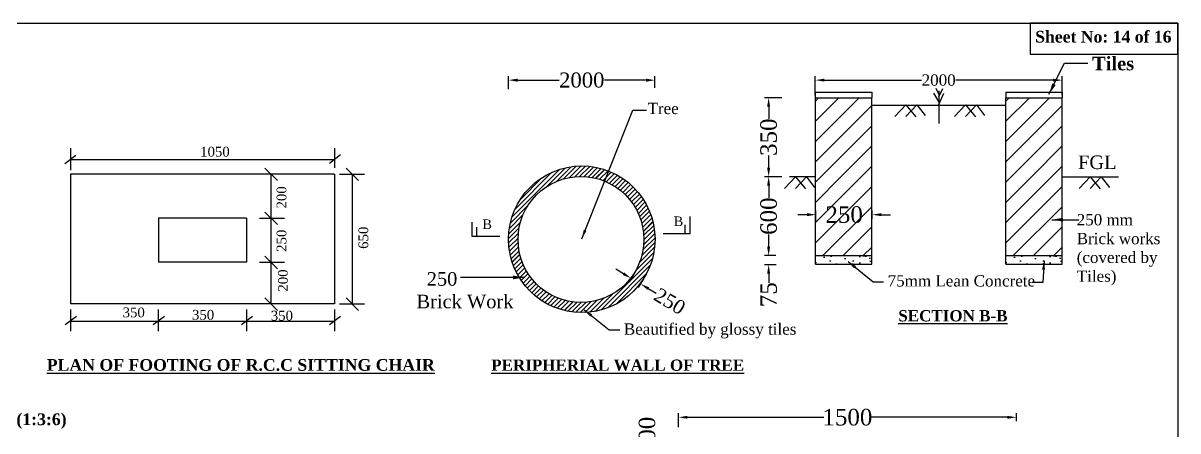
# Model space of a CAD drawing. Header units: metres. Extents: x -2434 to 11656, y -15288 to 8109.
# Drawn here: x 2741.2 to 2843.7, y -13494.5 to -13458.3 of the extents above; entities that cross this region are included whole.
import ezdxf

# ---------------------------------------------------------------- set-up
doc = ezdxf.new("R2010")
doc.units = ezdxf.units.M
doc.layers.add('sheet', color=1, linetype='Continuous', lineweight=15)
doc.styles.add('dim', font='isocp.shx')
doc.styles.get("Standard").update_dxf_attribs({"font": 'times.ttf'})
doc.dimstyles.new('Copy of STANDARD', dxfattribs={"dimtxt": 0.5, "dimasz": 0.4075, "dimexe": 0.364, "dimexo": 0.219, "dimgap": 0.09, "dimtad": 0, "dimdec": 0, "dimlfac": 1000, "dimzin": 0, "dimdsep": 46, "dimtxsty": 'Standard', "dimcen": 0.09, "dimclre": 256, "dimadec": 0, "dimazin": 0, "dimtfac": 1, "dimtdec": 0, "dimtofl": 0, "dimtmove": 0, "dimatfit": 3, "dimfxl": 1, "dimtolj": 1, "dimtzin": 0, "dimlwd": -1, "dimarcsym": 0})
doc.dimstyles.get("Standard").update_dxf_attribs({"dimtxt": 0.5, "dimasz": 0.4075, "dimexe": 0.364, "dimexo": 0.219, "dimgap": 0.09, "dimtad": 0, "dimdec": 0, "dimlfac": 1000, "dimzin": 0, "dimdsep": 46, "dimtxsty": 'Standard', "dimcen": 0.09, "dimadec": 0, "dimazin": 0, "dimtfac": 1, "dimtdec": 0, "dimtofl": 0, "dimtmove": 0, "dimatfit": 3, "dimfxl": 1, "dimtolj": 1, "dimtzin": 0, "dimarcsym": 0})
doc.dimstyles.new('STANDARD$0', dxfattribs={"dimscale": 0, "dimtxt": 8, "dimasz": 8, "dimexe": 4, "dimexo": 0, "dimgap": 2, "dimtad": 1, "dimdec": 0, "dimzin": 0, "dimdsep": 46, "dimtxsty": 'dim', "dimblk": 'DOTSMALL', "dimcen": 1, "dimclrd": 6, "dimclre": 6, "dimclrt": 256, "dimadec": 0, "dimazin": 0, "dimtfac": 1, "dimtdec": 0, "dimtix": 1, "dimtofl": 0, "dimtmove": 1, "dimatfit": 3, "dimldrblk": 'DOTSMALL', "dimfxl": 6, "dimtolj": 1, "dimtzin": 0, "dimarcsym": 0})
pattern_1 = [(45, (363.9731, -13340.808), (-0.8980256, 0.8980256), [])]
pattern_2 = [(45, (380.8777, -13340.808), (-0.8980256, 0.8980256), [])]

# ---------------------------------------------------------------- blocks, each defined once
blk = doc.blocks.new('*D663')
at = {"layer": 'Defpoints', "color": 0, "lineweight": -3}
for p in [(2797.96, -13497.57), (2796.58, -13500.57), (2797.96, -13500.57)]:
    blk.add_point(p, dxfattribs=at)
at = {"layer": 'sheet', "color": 0, "lineweight": -2}
for p, q in [((2796.58, -13497.57), (2796.58, -13496.41)), ((2797.75, -13497.57), (2796.21, -13497.57)), ((2796.58, -13499.77), (2796.58, -13498.37)), ((2797.75, -13500.57), (2796.21, -13500.57))]:
    blk.add_line(p, q, dxfattribs=at)
at = {"layer": 'sheet', "color": 0, "lineweight": -3}
for points in [[(2796.44, -13498.37), (2796.71, -13498.37), (2796.58, -13497.57)], [(2796.44, -13499.77), (2796.71, -13499.77), (2796.58, -13500.57)]]:
    blk.add_solid(points, dxfattribs=at)
at = {"layer": 'sheet', "color": 0, "lineweight": -3, "insert": (2796.58, -13494.86), "char_height": 0.4, "attachment_point": 5, "rotation": 90}
blk.add_mtext('\\A1;{\\H3.667x;100}', dxfattribs=at)
blk = doc.blocks.new('*D667')
at = {"layer": 'Defpoints', "color": 0, "lineweight": -3}
for p in [(2799.36, -13493.25), (2799.36, -13494.35), (2829.36, -13493.82)]:
    blk.add_point(p, dxfattribs=at)
at = {"layer": 'sheet', "color": 0, "lineweight": -2}
for p, q in [((2799.36, -13494.13), (2799.36, -13492.89)), ((2800.16, -13493.25), (2812.27, -13493.25)), ((2828.56, -13493.25), (2816.45, -13493.25)), ((2829.36, -13493.6), (2829.36, -13492.89))]:
    blk.add_line(p, q, dxfattribs=at)
at = {"layer": 'sheet', "color": 0, "lineweight": -3}
for points in [[(2800.16, -13493.12), (2800.16, -13493.38), (2799.36, -13493.25)], [(2828.56, -13493.12), (2828.56, -13493.38), (2829.36, -13493.25)]]:
    blk.add_solid(points, dxfattribs=at)
at = {"layer": 'sheet', "color": 0, "lineweight": -3, "insert": (2814.36, -13493.25), "char_height": 0.4, "attachment_point": 5}
blk.add_mtext('\\A1;{\\H3.667x;1500}', dxfattribs=at)
blk = doc.blocks.new('*D679')
at = {"layer": 'Defpoints', "color": 0, "lineweight": -3}
for p in [(2808.75, -13464.92), (2807.37, -13471.92), (2808.75, -13471.92)]:
    blk.add_point(p, dxfattribs=at)
at = {"layer": 'sheet', "color": 0, "lineweight": -2}
for p, q in [((2808.53, -13464.92), (2807, -13464.92)), ((2807.37, -13465.72), (2807.37, -13466.79)), ((2807.37, -13471.12), (2807.37, -13470.05)), ((2808.53, -13471.92), (2807, -13471.92))]:
    blk.add_line(p, q, dxfattribs=at)
at = {"layer": 'sheet', "color": 0, "lineweight": -3}
for points in [[(2807.23, -13465.72), (2807.5, -13465.72), (2807.37, -13464.92)], [(2807.23, -13471.12), (2807.5, -13471.12), (2807.37, -13471.92)]]:
    blk.add_solid(points, dxfattribs=at)
at = {"layer": 'sheet', "color": 0, "lineweight": -3, "insert": (2807.37, -13468.42), "char_height": 0.4, "attachment_point": 5, "rotation": 90}
blk.add_mtext('\\A1;{\\H3.667x;350}', dxfattribs=at)
blk = doc.blocks.new('*D680')
at = {"layer": 'Defpoints', "color": 0, "lineweight": -3}
for p in [(2808.75, -13471.92), (2807.37, -13478.92), (2808.22, -13478.92)]:
    blk.add_point(p, dxfattribs=at)
at = {"layer": 'sheet', "color": 0, "lineweight": -2}
for p, q in [((2808.53, -13471.92), (2807, -13471.92)), ((2807.37, -13472.72), (2807.37, -13473.79)), ((2807.37, -13478.12), (2807.37, -13477.05)), ((2808, -13478.92), (2807, -13478.92))]:
    blk.add_line(p, q, dxfattribs=at)
at = {"layer": 'sheet', "color": 0, "lineweight": -3}
for points in [[(2807.23, -13472.72), (2807.5, -13472.72), (2807.37, -13471.92)], [(2807.23, -13478.12), (2807.5, -13478.12), (2807.37, -13478.92)]]:
    blk.add_solid(points, dxfattribs=at)
at = {"layer": 'sheet', "color": 0, "lineweight": -3, "insert": (2807.37, -13475.42), "char_height": 0.4, "attachment_point": 5, "rotation": 90}
blk.add_mtext('\\A1;{\\H3.667x;600}', dxfattribs=at)
blk = doc.blocks.new('*D681')
at = {"layer": 'Defpoints', "color": 0, "lineweight": -3}
for p in [(2816.57, -13475.29), (2811.57, -13476.08), (2816.57, -13475.88)]:
    blk.add_point(p, dxfattribs=at)
at = {"layer": 'sheet', "color": 0, "lineweight": -2}
for p, q in [((2810.77, -13475.29), (2809.97, -13475.29)), ((2811.57, -13475.86), (2811.57, -13474.92)), ((2816.57, -13475.66), (2816.57, -13474.92)), ((2817.37, -13475.29), (2818.17, -13475.29))]:
    blk.add_line(p, q, dxfattribs=at)
at = {"layer": 'sheet', "color": 0, "lineweight": -3}
for points in [[(2810.77, -13475.15), (2810.77, -13475.42), (2811.57, -13475.29)], [(2817.37, -13475.15), (2817.37, -13475.42), (2816.57, -13475.29)]]:
    blk.add_solid(points, dxfattribs=at)
at = {"layer": 'sheet', "color": 0, "lineweight": -3, "insert": (2814.07, -13475.29), "char_height": 0.4, "attachment_point": 5}
blk.add_mtext('\\A1;{\\H3.667x;250}', dxfattribs=at)
blk = doc.blocks.new('*D682')
at = {"layer": 'Defpoints', "color": 0, "lineweight": -3}
for p in [(2784.28, -13463.36), (2784.28, -13464.37), (2797.28, -13464.26)]:
    blk.add_point(p, dxfattribs=at)
at = {"layer": 'sheet', "color": 0, "lineweight": -2}
for p, q in [((2784.28, -13464.15), (2784.28, -13463)), ((2797.28, -13464.04), (2797.28, -13463)), ((2785.08, -13463.36), (2788.78, -13463.36)), ((2796.48, -13463.36), (2792.79, -13463.36))]:
    blk.add_line(p, q, dxfattribs=at)
at = {"layer": 'sheet', "color": 0, "lineweight": -3}
for points in [[(2785.08, -13463.23), (2785.08, -13463.5), (2784.28, -13463.36)], [(2796.48, -13463.23), (2796.48, -13463.5), (2797.28, -13463.36)]]:
    blk.add_solid(points, dxfattribs=at)
at = {"layer": 'sheet', "color": 0, "lineweight": -3, "insert": (2790.78, -13463.36), "char_height": 0.4, "attachment_point": 5}
blk.add_mtext('\\A1;{\\H3.333x;2000}', dxfattribs=at)
blk = doc.blocks.new('*D683')
at = {"layer": 'Defpoints', "color": 0, "lineweight": -3}
for p in [(2808.22, -13478.92), (2807.37, -13479.72), (2808.26, -13479.72)]:
    blk.add_point(p, dxfattribs=at)
at = {"layer": 'sheet', "color": 0, "lineweight": -2}
for p, q in [((2807.37, -13478.12), (2807.37, -13477.32)), ((2808, -13478.92), (2807, -13478.92)), ((2808.04, -13479.72), (2807, -13479.72)), ((2807.37, -13480.52), (2807.37, -13481.32))]:
    blk.add_line(p, q, dxfattribs=at)
at = {"layer": 'sheet', "color": 0, "lineweight": -3}
for points in [[(2807.23, -13478.12), (2807.5, -13478.12), (2807.37, -13478.92)], [(2807.23, -13480.52), (2807.5, -13480.52), (2807.37, -13479.72)]]:
    blk.add_solid(points, dxfattribs=at)
at = {"layer": 'sheet', "color": 0, "lineweight": -3, "insert": (2807.37, -13482.38), "char_height": 0.4, "attachment_point": 5, "rotation": 90}
blk.add_mtext('\\A1;{\\H3.667x;75}', dxfattribs=at)
blk = doc.blocks.new('*D684')
at = {"layer": 'Defpoints', "color": 0, "lineweight": -3}
for p in [(2833.42, -13463.36), (2811.51, -13464.92), (2833.42, -13464.92)]:
    blk.add_point(p, dxfattribs=at)
at = {"layer": 'sheet', "color": 0, "lineweight": -2}
for p, q in [((2811.51, -13464.7), (2811.51, -13463)), ((2833.42, -13464.7), (2833.42, -13463)), ((2812.31, -13463.36), (2820.94, -13463.36)), ((2832.62, -13463.36), (2823.99, -13463.36))]:
    blk.add_line(p, q, dxfattribs=at)
at = {"layer": 'sheet', "color": 0, "lineweight": -3}
for points in [[(2812.31, -13463.23), (2812.31, -13463.49), (2811.51, -13463.36)], [(2832.62, -13463.23), (2832.62, -13463.49), (2833.42, -13463.36)]]:
    blk.add_solid(points, dxfattribs=at)
at = {"layer": 'sheet', "color": 0, "lineweight": -3, "insert": (2822.46, -13463.36), "char_height": 0.4, "attachment_point": 5}
blk.add_mtext('\\A1;{\\H2.5x;2000}', dxfattribs=at)
blk = doc.blocks.new('*D687')
at = {"layer": 'Defpoints', "color": 0, "lineweight": -3}
for p in [(2795.54, -13480.3), (2795.99, -13481.42), (2796.37, -13480.79)]:
    blk.add_point(p, dxfattribs=at)
at = {"layer": 'sheet', "color": 0, "lineweight": -2}
for p, q in [((2794.47, -13480.52), (2793.79, -13480.11)), ((2795.43, -13480.49), (2794.98, -13481.24)), ((2796.26, -13480.98), (2795.8, -13481.74)), ((2796.68, -13481.83), (2797.37, -13482.24))]:
    blk.add_line(p, q, dxfattribs=at)
at = {"layer": 'sheet', "color": 0, "lineweight": -3}
for points in [[(2794.54, -13480.41), (2794.41, -13480.63), (2795.16, -13480.93)], [(2796.75, -13481.72), (2796.61, -13481.95), (2795.99, -13481.42)]]:
    blk.add_solid(points, dxfattribs=at)
at = {"layer": 'sheet', "color": 0, "lineweight": -3, "insert": (2798.59, -13482.97), "char_height": 0.4, "attachment_point": 5, "rotation": 329.2235}
blk.add_mtext('\\A1;{\\H3.125x;250}', dxfattribs=at)

msp = doc.modelspace()

# ---------------------------------------------------------------- hatches: boundary and pattern name
at = {"lineweight": -3, "ltscale": 0.2}
h = msp.add_hatch(dxfattribs=at)
h.set_pattern_fill('ANSI31', color=0, scale=10, style=0)
h.set_pattern_definition([(45, (3284.404, -13024.56), (-22.4506, 22.4506), [])])
h.paths.add_polyline_path([(2784.282683, -13477.464877, 1), (2797.282683, -13477.464877, 1)])
h.paths.add_polyline_path([(2785.123565, -13477.483211, -1), (2796.298798, -13477.483211, -1)], flags=16)
h = msp.add_hatch(dxfattribs=at)
h.set_pattern_fill('ANSI31', color=0, scale=2, style=0)
h.set_pattern_definition([(45, (3284.4037, -13024.559), (-4.49013, 4.49013), [])])
h.paths.add_polyline_path([(2797.282683, -13477.464877, 1), (2784.282683, -13477.464877, 1)])
h.paths.add_polyline_path([(2796.298798, -13477.483211, -1), (2785.123565, -13477.483211, -1)], flags=16)
h = msp.add_hatch(dxfattribs=at)
h.set_pattern_fill('ANSI31', color=0, scale=0.09, style=0)
h.set_pattern_definition([(45, (3284.40367, -13024.5591), (-0.20205576, 0.20205576), [])])
h.paths.add_polyline_path([(2784.282683, -13477.464877, 1), (2797.282683, -13477.464877, 1)])
h.paths.add_polyline_path([(2785.123565, -13477.483211, -1), (2796.298798, -13477.483211, -1)], flags=16)
at = {"layer": 'sheet', "lineweight": -3}
h = msp.add_hatch(dxfattribs=at)
h.set_pattern_fill('ANSI31', color=0, scale=0.4, style=0)
h.set_pattern_definition(pattern_1)
h.paths.add_polyline_path([(2811.512686, -13464.919514), (2811.512686, -13471.919514), (2816.512686, -13471.919514), (2816.512686, -13464.919514)])
h = msp.add_hatch(dxfattribs=at)
h.set_pattern_fill('ANSI31', color=0, scale=0.4, style=0)
h.set_pattern_definition(pattern_2)
h.paths.add_polyline_path([(2828.417218, -13464.919514), (2828.417218, -13471.919514), (2833.417218, -13471.919514), (2833.417218, -13464.919514)])
h = msp.add_hatch(dxfattribs=at)
h.set_pattern_fill('ANSI31', color=0, scale=0.4, style=0)
h.set_pattern_definition(pattern_1)
h.paths.add_polyline_path([(2812.350179, -13476.494664), (2815.675193, -13476.494664), (2815.675193, -13478.186844), (2812.350179, -13478.186844)], flags=24)
h.paths.add_polyline_path([(2811.512686, -13478.919514), (2816.512686, -13478.919514), (2816.512686, -13471.919514), (2811.512686, -13471.919514)])
h = msp.add_hatch(dxfattribs=at)
h.set_pattern_fill('ANSI31', color=0, scale=0.4, style=0)
h.set_pattern_definition(pattern_2)
h.paths.add_polyline_path([(2829.254712, -13476.494664), (2832.579725, -13476.494664), (2832.579725, -13478.186844), (2829.254712, -13478.186844)], flags=24)
h.paths.add_polyline_path([(2828.417218, -13478.919514), (2833.417218, -13478.919514), (2833.417218, -13471.919514), (2828.417218, -13471.919514)])
h = msp.add_hatch(dxfattribs=at)
h.set_pattern_fill('AR-CONC', color=0, scale=0.01, style=0)
h.set_pattern_definition([(50, (363.9731, -13340.808), (1.8218467, -0.1593909), [0.1905, -2.0955]), (355, (363.9731, -13340.808), (-0.3524283, 1.9105664), [0.1524, -1.6764]), (100.451, (364.125, -13340.8213), (1.469425, 1.7511669), [0.1619, -1.7809]), (46.1842, (363.9731, -13340.3), (2.7107904, -0.4204233), [0.28575, -3.14325]), (96.6356, (364.199, -13340.335), (2.3740423, 2.4742556), [0.24285, -2.67135]), (351.184, (363.973, -13340.3), (2.374046, 2.4742512), [0.2286, -2.5146]), (21, (364.2271, -13340.427), (1.5161488, -1.0226552), [0.1905, -2.0955]), (326, (364.2271, -13340.427), (0.6180203, 1.8418797), [0.1524, -1.6764]), (71.4514, (364.3535, -13340.5122), (2.1341649, 0.8192286), [0.1619, -1.7809]), (37.5, (363.9731, -13340.808), (0.03088603, 0.84555039), [0, -1.65608, 0, -1.7018, 0, -1.68275]), (7.5, (363.9731, -13340.808), (0.66819663, 1.00180575), [0, -0.97028, 0, -1.61798, 0, -0.64135]), (327.5, (363.4067, -13340.808), (1.35590595, -0.05728744), [0, -0.635, 0, -1.9812, 0, -2.6289]), (317.5, (363.1527, -13340.808), (1.4812918, 0.2542649), [0, -0.8255, 0, -1.31572, 0, -1.8669])])
h.paths.add_polyline_path([(2811.512686, -13479.669514), (2816.512686, -13479.669514), (2816.512686, -13478.919514), (2811.512686, -13478.919514)])
h = msp.add_hatch(dxfattribs=at)
h.set_pattern_fill('AR-CONC', color=0, scale=0.01, style=0)
h.set_pattern_definition([(50, (380.8777, -13340.808), (1.8218467, -0.1593909), [0.1905, -2.0955]), (355, (380.8777, -13340.808), (-0.3524283, 1.9105664), [0.1524, -1.6764]), (100.451, (381.0295, -13340.8213), (1.469425, 1.7511669), [0.1619, -1.7809]), (46.1842, (380.8777, -13340.3), (2.7107904, -0.4204233), [0.28575, -3.14325]), (96.6356, (381.1035, -13340.335), (2.3740423, 2.4742556), [0.24285, -2.67135]), (351.184, (380.8777, -13340.3), (2.374046, 2.4742512), [0.2286, -2.5146]), (21, (381.1317, -13340.427), (1.5161488, -1.0226552), [0.1905, -2.0955]), (326, (381.1317, -13340.427), (0.6180203, 1.8418797), [0.1524, -1.6764]), (71.4514, (381.258, -13340.5122), (2.1341649, 0.8192286), [0.1619, -1.7809]), (37.5, (380.87765, -13340.808), (0.03088603, 0.84555039), [0, -1.65608, 0, -1.7018, 0, -1.68275]), (7.5, (380.87765, -13340.808), (0.66819663, 1.00180575), [0, -0.97028, 0, -1.61798, 0, -0.64135]), (327.5, (380.3112, -13340.808), (1.35590595, -0.05728744), [0, -0.635, 0, -1.9812, 0, -2.6289]), (317.5, (380.0572, -13340.808), (1.4812918, 0.2542649), [0, -0.8255, 0, -1.31572, 0, -1.8669])])
h.paths.add_polyline_path([(2828.417218, -13479.669514), (2833.417218, -13479.669514), (2833.417218, -13478.919514), (2828.417218, -13478.919514)])

# ---------------------------------------------------------------- linework, layer by layer
at = {"color": 0, "lineweight": -3, "ltscale": 0.2}
for p, q in [((2811.512686, -13464.919514), (2811.512686, -13464.441327)), ((2811.512686, -13464.441327), (2816.512686, -13464.441327)), ((2816.512686, -13464.441327), (2816.512686, -13464.919514)), ((2828.417218, -13464.441327), (2833.417218, -13464.441327)), ((2828.417218, -13464.441327), (2828.417218, -13464.919514)), ((2833.417218, -13464.441327), (2833.417218, -13464.919514))]:
    msp.add_line(p, q, dxfattribs=at)
at = {"color": 0, "lineweight": -3, "ltscale": 0.5}
for p, q in [((2811.512686, -13464.919514), (2816.512686, -13464.919514)), ((2828.417218, -13464.919514), (2833.417218, -13464.919514))]:
    msp.add_line(p, q, dxfattribs=at)
at = {"color": 0, "linetype": 'ByBlock', "lineweight": -3, "ltscale": 0.5}
for p, q in [((2822.48145, -13465.263586), (2822.019657, -13464.520348)), ((2822.48145, -13464.597079), (2822.223954, -13464.112881)), ((2822.48145, -13464.85136), (2822.816144, -13464.091812)), ((2822.48145, -13464.295882), (2822.48145, -13467.200485)), ((2822.48145, -13465.530674), (2822.92123, -13464.505802)), ((2816.512686, -13465.577711), (2828.417218, -13465.577711)), ((2820.529083, -13465.545422), (2821.260444, -13466.501913)), ((2825.808399, -13465.545422), (2826.53976, -13466.501913)), ((2811.512686, -13471.919514), (2809.223584, -13471.919514)), ((2810.718235, -13471.919514), (2811.449596, -13472.876004)), ((2836.893296, -13471.919514), (2837.624657, -13472.876004))]:
    msp.add_line(p, q, dxfattribs=at)
msp.add_lwpolyline([(2843.695197, -13566.14161), (2688.251746, -13566.14161), (2688.251746, -13458.30605), (2843.695197, -13458.30605)], close=True)
at = {"color": 7, "lineweight": 30, "ltscale": 0.18}
msp.add_lwpolyline([(2843.695197, -13458.30605), (2830.568499, -13458.30605), (2830.568499, -13461.059737), (2843.695197, -13461.059737)], close=True, dxfattribs=at)
at = {"layer": 'sheet', "color": 0, "lineweight": -3}
for p, q in [((2811.512686, -13479.669514), (2811.512686, -13464.919514)), ((2816.512686, -13479.669514), (2816.512686, -13464.919514)), ((2828.417218, -13479.669514), (2828.417218, -13464.919514)), ((2833.417218, -13479.669514), (2833.417218, -13464.919514)), ((2745.384844, -13469.403237), (2745.384844, -13471.349886)), ((2768.82675, -13469.403237), (2768.82675, -13471.123402)), ((2745.384844, -13470.405236), (2768.82675, -13470.405236)), ((2745.384844, -13471.691446), (2745.384844, -13483.195345)), ((2768.82675, -13471.691446), (2745.384844, -13471.691446)), ((2763.190139, -13471.691446), (2763.190139, -13483.195345)), ((2768.82675, -13471.691446), (2768.82675, -13483.195345)), ((2769.286627, -13471.691446), (2771.508225, -13471.691446)), ((2770.397426, -13471.691446), (2770.397426, -13483.195345)), ((2753.198813, -13475.59843), (2753.198813, -13479.505415)), ((2761.012782, -13475.59843), (2753.198813, -13475.59843)), ((2761.012782, -13475.59843), (2761.012782, -13479.505415)), ((2762.175625, -13475.59843), (2764.397223, -13475.59843)), ((2811.512686, -13478.919514), (2816.512686, -13478.919514)), ((2828.417218, -13478.919514), (2833.417218, -13478.919514)), ((2761.012782, -13479.505415), (2753.198813, -13479.505415)), ((2762.175625, -13479.505415), (2764.397223, -13479.505415)), ((2768.82675, -13483.195345), (2745.384844, -13483.195345)), ((2769.286627, -13483.195345), (2771.508225, -13483.195345)), ((2745.384844, -13483.682359), (2745.384844, -13485.629008)), ((2753.194023, -13483.682359), (2753.194023, -13485.629008)), ((2761.012782, -13483.682359), (2761.012782, -13485.629008)), ((2768.82675, -13483.682359), (2768.82675, -13485.629008)), ((2745.384844, -13484.722015), (2768.82675, -13484.722015))]:
    msp.add_line(p, q, dxfattribs=at)
for points in [[(2819.552493, -13465.545422), (2818.575903, -13466.598012)], [(2820.529083, -13465.545422), (2819.552493, -13466.598012)], [(2819.552493, -13465.545422), (2820.442919, -13466.62671)], [(2824.831809, -13465.545422), (2823.855219, -13466.598012)], [(2825.808399, -13465.545422), (2824.831809, -13466.598012)], [(2824.831809, -13465.545422), (2825.722235, -13466.62671)], [(2745.885628, -13470.034609), (2744.88406, -13470.775862)], [(2769.378416, -13469.996952), (2768.376848, -13470.738205)], [(2762.655661, -13471.152988), (2763.762299, -13472.267866)], [(2769.862948, -13471.152988), (2770.969586, -13472.267866)], [(2809.741645, -13471.919514), (2808.765055, -13472.972103)], [(2810.718235, -13471.919514), (2809.741645, -13472.972103)], [(2809.741645, -13471.919514), (2810.632071, -13473.000801)], [(2833.417218, -13471.919514), (2838.417218, -13471.919514)], [(2835.916706, -13471.919514), (2834.940116, -13472.972103)], [(2836.893296, -13471.919514), (2835.916706, -13472.972103)], [(2835.916706, -13471.919514), (2836.807132, -13473.000801)], [(2762.655661, -13475.052883), (2763.762299, -13476.16776)], [(2781.054024, -13477.217904), (2781.054024, -13475.937914)], [(2798.017783, -13476.958612), (2800.405896, -13476.958612), (2800.405896, -13475.446678)], [(2799.951881, -13476.958612), (2799.951881, -13476.200486)], [(2783.508824, -13477.217904), (2781.054024, -13477.217904)], [(2781.463215, -13477.217904), (2781.463215, -13476.405139)], [(2762.655661, -13478.966957), (2763.762299, -13480.081835)], [(2811.512686, -13479.669514), (2811.512686, -13479.669514)], [(2811.512686, -13479.669514), (2816.512686, -13479.669514)], [(2828.417218, -13479.669514), (2828.417218, -13479.669514)], [(2828.417218, -13479.669514), (2833.417218, -13479.669514)], [(2762.655661, -13482.656887), (2763.762299, -13483.771764)], [(2769.862948, -13482.656887), (2770.969586, -13483.771764)], [(2745.93651, -13484.313731), (2744.934941, -13485.054984)], [(2753.745689, -13484.313731), (2752.744121, -13485.054984)], [(2761.564447, -13484.313731), (2760.562879, -13485.054984)], [(2769.378416, -13484.313731), (2768.376848, -13485.054984)]]:
    msp.add_lwpolyline(points, dxfattribs=at)
for centre, radius in [((2790.782683, -13477.464877), 6.5), ((2790.711181, -13477.483211), 5.587617)]:
    msp.add_circle(centre, radius, dxfattribs=at)

# ---------------------------------------------------------------- texts
at = {"color": 7, "lineweight": 30, "ltscale": 0.18, "insert": (2831.027121, -13458.99152), "char_height": 1.03765426, "width": 37.27220398, "attachment_point": 1}
msp.add_mtext('{\\fTimes New Roman|b1|i0|c0|p18;Sheet No: 14 of 16}', dxfattribs=at)
at = {"layer": 'sheet', "color": 0, "lineweight": -3, "attachment_point": 1}
for s, insert, char_height, width in [('{\\fTimes New Roman|b1|i0|c0|p18;   Tiles }', (2834.72318, -13461.290318), 1.2, 40.81192098), ('{\\fTahoma|b0|i0|c0|p34;\\P\\fTimes New Roman|b0|i0|c0|p18;\\H0.324x;Tree}', (2796.618549, -13460.22324), 3.08688975, 11389.33697344), ('1050', (2756.908939, -13469.267171), 0.8682188, 3.40406156), ('{\\fTahoma|b0|i0|c0|p34;\\P\\fTimes New Roman|b0|i0|c0|p18;\\H0.324x;250 mm\\PBrick works\\P(covered by\\PTiles)\\P }', (2834.713786, -13470.090073), 3.08688975, 11389.33697344), ('B', (2781.952987, -13475.70685), 0.85, 0.69314248), ('B', (2798.931677, -13475.447558), 0.85, 0.69314248), ('  250\\PBrick Work', (2776.110516, -13480.383712), 1.2, 40.81192098), ('{\\fTahoma|b0|i0|c0|p34;\\P\\fTimes New Roman|b0|i0|c0|p18;\\H0.324x;75mm Lean Concrete}', (2817.930359, -13475.507866), 3.08688975, 11389.33697344), ('350', (2750.027113, -13483.519159), 0.8682188, 3.40406156), ('350', (2756.185633, -13483.728994), 0.8682188, 3.40406156), ('350', (2763.178927, -13483.804034), 0.8682188, 3.40406156), ('{\\fTahoma|b0|i0|c0|p34;\\P\\fTimes New Roman|b1|i0|c0|p18;\\H0.324x;\\LSECTION B-B}', (2818.875623, -13478.601699), 3.08688975, 11389.33697344), ('{\\fTahoma|b0|i0|c0|p34;\\P\\fTimes New Roman|b0|i0|c0|p18;\\H0.324x;Beautified by glossy tiles}', (2794.516483, -13479.784377), 3.08688975, 11389.33697344), ('{\\fTimes New Roman|b1|i0|c0|p18;\\LPLAN OF FOOTING OF R.C.C SITTING CHAIR}', (2743.287752, -13488.086599), 1.0418625, 46.02680564), ('{\\fTahoma|b0|i0|c0|p34;\\P\\fTimes New Roman|b1|i0|c0|p18;\\H0.324x;\\LPERIPHERIAL WALL OF TREE}', (2782.739984, -13482.981768), 3.08688975, 11389.33697344), ('{\\fTimes New Roman|b1|i0|c0|p18;  \\H0.6x; 75 mm CC(1:3:6)\\H1.667x; }', (2731.63594, -13492.903813), 1.7364375, 40.81192098)]:
    msp.add_mtext(s, dxfattribs=dict(at, insert=insert, char_height=char_height, width=width))
at = {"layer": 'sheet', "color": 0, "lineweight": -3, "insert": (2834.825816, -13468.042018), "char_height": 1.2, "attachment_point": 1}
msp.add_mtext('\\PFGL ', dxfattribs=at)
at = {"layer": 'sheet', "color": 0, "lineweight": -3, "char_height": 0.8682188, "width": 3.40406156, "attachment_point": 1, "rotation": 90}
for s, insert in [('200', (2763.692484, -13474.737492)), ('250', (2763.692484, -13478.583467)), ('650', (2770.960582, -13478.31562)), ('200', (2763.820787, -13482.10899))]:
    msp.add_mtext(s, dxfattribs=dict(at, insert=insert))

# ---------------------------------------------------------------- dimensions: what is measured, and where the dimension line sits
at = {"layer": 'sheet', "color": 0, "lineweight": -3}
for base, p1, p2, text, override, picture, middle in [((2784.282683, -13463.362159), (2797.282683, -13464.255167), (2784.282683, -13464.373744), '{\\H3.333x;2000}', {"dimscale": 1, "dimtxt": 0.4, "dimasz": 0.8, "dimexe": 0.364, "dimexo": 0.219, "dimgap": 0.09, "dimtad": 0, "dimlfac": 1000, "dimlunit": 2, "dimtxsty": 'Standard', "dimcen": 0.09, "dimclrd": 0, "dimclre": 0, "dimclrt": 0, "dimtix": 0, "dimtmove": 0, "dimfxl": 0.12}, '*D682', (2790.782683, -13463.362159)), ((2833.417218, -13463.360367), (2811.512686, -13464.919514), (2833.417218, -13464.919514), '{\\H2.5x;2000}', {"dimscale": 1, "dimtxt": 0.4, "dimasz": 0.8, "dimexe": 0.364, "dimexo": 0.219, "dimgap": 0.09, "dimtad": 0, "dimlfac": 1000, "dimtxsty": 'Standard', "dimcen": 0.09, "dimclrd": 0, "dimclre": 0, "dimclrt": 0, "dimtix": 0, "dimtmove": 0, "dimfxl": 0.12}, '*D684', (2822.464952, -13463.360367)), ((2816.569995, -13475.286244), (2811.569995, -13476.078343), (2816.569995, -13475.877632), '{\\H3.667x;250}', {"dimscale": 1, "dimtxt": 0.4, "dimasz": 0.8, "dimexe": 0.364, "dimexo": 0.219, "dimgap": 0.09, "dimtad": 0, "dimlfac": 1000, "dimlunit": 2, "dimtxsty": 'Standard', "dimcen": 0.09, "dimclrd": 0, "dimclre": 0, "dimclrt": 0, "dimtix": 0, "dimtmove": 0, "dimfxl": 0.12}, '*D681', (2814.069995, -13475.286244))]:
    dim = msp.add_linear_dim(base=base, p1=p1, p2=p2, text=text, dimstyle='STANDARD$0', override=override, dxfattribs=at)
    dim.commit()
    dim.dimension.update_dxf_attribs({"geometry": picture, "text_midpoint": middle})
for base, p1, p2, text, picture, middle in [((2807.366706, -13471.919514), (2808.745256, -13464.919514), (2808.745256, -13471.919514), '{\\H3.667x;350}', '*D679', (2807.366706, -13468.419514)), ((2807.366706, -13478.919514), (2808.745256, -13471.919514), (2808.22271, -13478.919514), '{\\H3.667x;600}', '*D680', (2807.366706, -13475.419514)), ((2807.366706, -13479.719514), (2808.22271, -13478.919514), (2808.257934, -13479.719514), '{\\H3.667x;75}', '*D683', (2807.366706, -13482.380859))]:
    dim = msp.add_linear_dim(base=base, p1=p1, p2=p2, angle=90, text=text, dimstyle='STANDARD$0', override={"dimscale": 1, "dimtxt": 0.4, "dimasz": 0.8, "dimexe": 0.364, "dimexo": 0.219, "dimgap": 0.09, "dimtad": 0, "dimlfac": 1000, "dimlunit": 2, "dimtxsty": 'Standard', "dimcen": 0.09, "dimclrd": 0, "dimclre": 0, "dimclrt": 0, "dimtix": 0, "dimtmove": 0, "dimfxl": 0.12}, dxfattribs=at)
    dim.commit()
    dim.dimension.update_dxf_attribs({"geometry": picture, "text_midpoint": middle})
dim = msp.add_aligned_dim(p1=(2795.538463, -13480.297249), p2=(2796.367286, -13480.790867), distance=-0.736055, text='{\\H3.125x;250}', dimstyle='STANDARD$0', override={"dimscale": 1, "dimtxt": 0.4, "dimasz": 0.8, "dimexe": 0.364, "dimexo": 0.219, "dimgap": 0.09, "dimtad": 0, "dimlfac": 1000, "dimtxsty": 'Standard', "dimcen": 0.09, "dimclrd": 0, "dimclre": 0, "dimclrt": 0, "dimtix": 0, "dimtmove": 0, "dimfxl": 0.12}, dxfattribs=at)
dim.commit()
dim.dimension.update_dxf_attribs({"geometry": '*D687', "text_midpoint": (2798.586687, -13482.969367)})
dim = msp.add_linear_dim(base=(2799.363759, -13493.249619), p1=(2829.363759, -13493.816455), p2=(2799.363759, -13494.349131), text='{\\H3.667x;1500}', dimstyle='STANDARD$0', override={"dimscale": 1, "dimtxt": 0.4, "dimasz": 0.8, "dimexe": 0.364, "dimexo": 0.219, "dimgap": 0.09, "dimtad": 0, "dimlfac": 1000, "dimlunit": 2, "dimtxsty": 'Standard', "dimcen": 0.09, "dimclrd": 0, "dimclre": 0, "dimclrt": 0, "dimtix": 0, "dimtmove": 0, "dimfxl": 0.12}, dxfattribs=at)
dim.commit()
dim.dimension.update_dxf_attribs({"geometry": '*D667', "text_midpoint": (2814.363759, -13493.249619), "dimtype": 160})
dim = msp.add_linear_dim(base=(2796.577317, -13500.572003), p1=(2797.964708, -13497.572003), p2=(2797.964708, -13500.572003), angle=90, text='{\\H3.667x;100}', dimstyle='STANDARD$0', override={"dimscale": 1, "dimtxt": 0.4, "dimasz": 0.8, "dimexe": 0.364, "dimexo": 0.219, "dimgap": 0.09, "dimtad": 0, "dimlfac": 1000, "dimlunit": 2, "dimtxsty": 'Standard', "dimcen": 0.09, "dimclrd": 0, "dimclre": 0, "dimclrt": 0, "dimtix": 0, "dimtmove": 0, "dimfxl": 0.12}, dxfattribs=at)
dim.commit()
dim.dimension.update_dxf_attribs({"geometry": '*D663', "text_midpoint": (2796.577317, -13494.858418), "dimtype": 160})

# ---------------------------------------------------------------- leaders
at = {"color": 0, "lineweight": -3, "ltscale": 0.2}
for points, override in [([(2832.249675, -13464.615749), (2833.638216, -13461.85211), (2835.706281, -13461.85211)], {"dimasz": 1}), ([(2832.495654, -13475.733891), (2834.896942, -13475.733891)], {"dimasz": 1, "dimgap": 0.09, "dimtad": 0}), ([(2785.687572, -13480.851105), (2780.019111, -13480.851105)], {"dimasz": 1, "dimgap": 0.09, "dimtad": 0})]:
    msp.add_leader(points, dimstyle='Copy of STANDARD', override=override, dxfattribs=at)
at = {"layer": 'sheet', "color": 0, "lineweight": -3}
for points in [[(2790.774562, -13477.432704), (2795.301051, -13466.012047), (2796.519453, -13466.012047)], [(2831.809671, -13479.371427), (2831.719426, -13481.295142), (2830.762782, -13481.303783)], [(2814.41233, -13479.445728), (2816.632344, -13481.226887), (2817.577526, -13481.226887)], [(2790.998454, -13483.722239), (2793.218468, -13485.503399), (2794.16365, -13485.503399)]]:
    msp.add_leader(points, dimstyle='Standard', override={"dimasz": 0.8, "dimfxl": 0.12}, dxfattribs=at)

doc.saveas('drawing.dxf')
